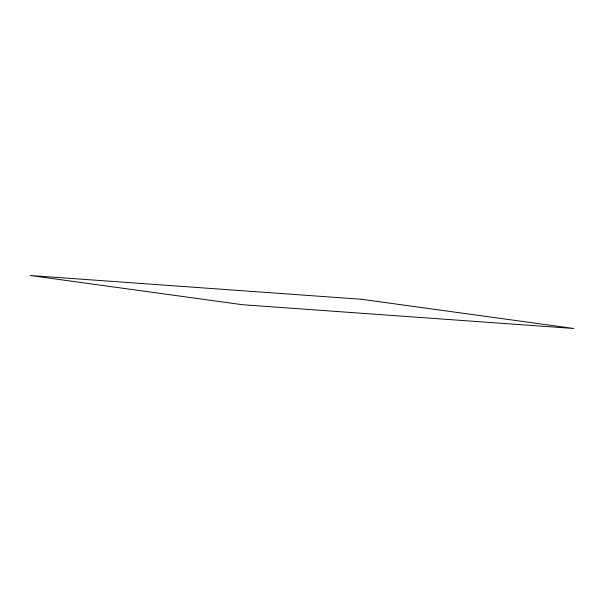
<?xml version="1.0" encoding="UTF-8"?>
<svg xmlns="http://www.w3.org/2000/svg" width="604" height="604" viewBox="0 0 604 604"><rect width="100%" height="100%" fill="white"/><g stroke="black" fill="none" stroke-linecap="round" stroke-linejoin="round"><path stroke-width="0.91" d="M361.532 299.282L30.2 275.507L242.468 304.718L573.8 328.493L361.532 299.282"/></g></svg>
